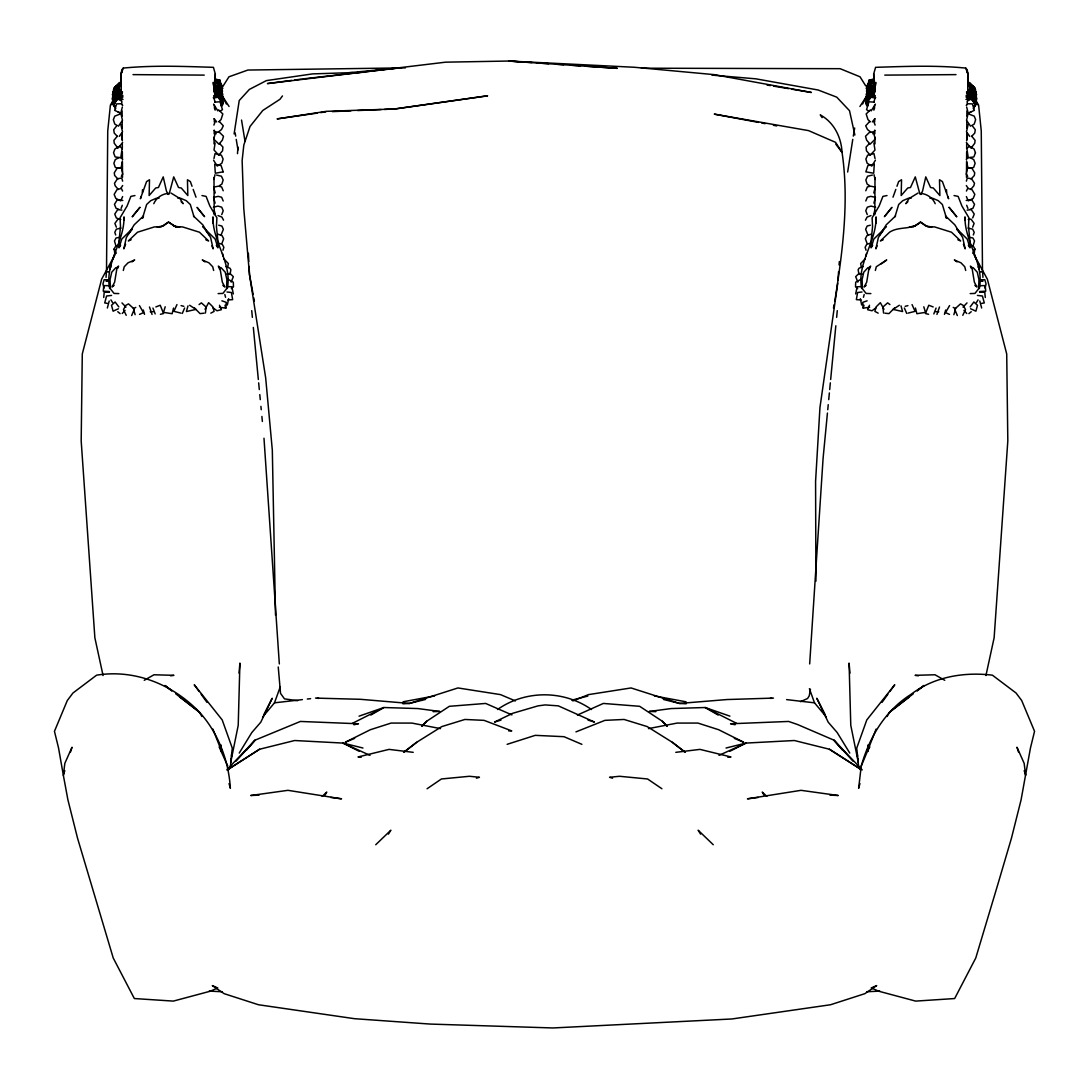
<?xml version="1.0" encoding="UTF-8"?>
<svg xmlns="http://www.w3.org/2000/svg" width="1089" height="1089" viewBox="0 0 1089 1089"><rect width="100%" height="100%" fill="white"/><g stroke="black" fill="none" stroke-linecap="round" stroke-linejoin="round"><path stroke-width="1.5" d="M215.118 110.139L215.118 106.858M215.2 86.712L215.282 73.875L213.417 67.341C183.428 66.375 153.209 65.163 123.302 68.076L121.777 69.832L121.097 73.875L121.233 91.612M874.794 214.71L875.011 177.602M966.488 177.344L966.583 162.043M966.61 158.64L966.651 151.834M966.664 148.431L966.705 143.326M966.719 139.923L966.76 133.13M966.801 128.026L966.841 121.219M966.869 116.115L966.909 111.01M215.2 82.043L215.282 73.875M967.767 86.929L967.903 73.875L967.223 69.832L965.698 68.076C935.791 65.163 905.572 66.375 875.583 67.341L873.718 73.875L873.8 86.712M967.767 91.612L967.903 73.875L965.698 68.076M214.043 143.911L214.138 137.187M214.179 133.838L214.22 130.476M214.329 122.063L214.37 118.715M982.509 272.495L981.257 130.911L978.616 105.211L976.18 100.909M121.723 104.381L121.818 101.195L117.517 98.84L113.338 105.048L115.747 108.696M109.907 269.378L110.942 263.266M142.387 192.603L142.468 189.758M123.901 220.141L124.01 216.902C124.541 242.153 104.517 262.993 109.649 288.49L110.561 285.345M875.828 223.395L876.06 216.902C876.604 242.153 856.567 262.993 861.698 288.49M874.494 108.628L874.63 105.374M227.302 288.49C232.433 262.993 212.396 242.153 212.94 216.902L213.172 223.395M982.945 277.368L982.646 271.801L979.664 271.733M118.51 246.4L120.498 226.73L120.062 217.8L127.114 205.971L130.857 196.388L134.954 195.557M870.56 246.4L872.548 226.73L872.112 217.8L879.163 205.971L882.907 196.388L887.018 195.557M867.892 751.478L868.26 744.822L867.389 751.287L861.236 766.071L858.636 788.313L859.956 783.59M103.264 291.185L103.795 285.604L108.75 285.699M809.671 663.936L823.08 458.415L827.436 413.071M237.729 150.214L237.947 147.042L237.484 153.658M837.74 283.249L819.949 407.585L815.579 481.392L815.92 581.199M837.986 279.914L838.584 271.583M839.075 264.913L839.32 261.578M219.352 307.234L225.791 308.173L226.24 302.347L221.897 300.823M239.022 673.138L239.92 663.092L238.219 725.328L230.759 762.137L231.099 759.183M103.714 297.488L104.313 291.253L109.322 291.512M827.763 409.709L828.239 404.672M828.729 399.636L829.369 392.925M829.695 389.563L830.335 382.852M830.662 379.489L835.835 325.761M836.638 317.362L837.278 310.651M866.599 105.742L866.98 101.862L870.56 97.139L875.148 98.01L873.759 102.189M847.65 172.048L852.769 139.392M974.315 252.839L974.764 248.782L973.689 246.781L969.714 244.698M231.44 756.229L231.78 753.289M874.617 92.143L875.733 82.356L874.236 94.144M205.426 313.047L206.12 307.057L201.37 302.865L199.083 304.566M874.413 92.306L874.603 90.877L871.949 87.392L867.402 91.231L866.191 94.471L867.783 96.867M234.108 133.947L239.226 100.528L249.367 89.421L266.397 80.6L312.516 73.902L352.972 72.582M215.118 142.972L214.016 150.037L218.766 155.183L222.551 150.799L222.918 147.056L219.57 143.503M966.624 140.808L967.454 135.771M853.313 136.125L854.674 127.998M868.083 85.133L868.886 80.395L873.923 78.912M230.051 274.482L230.854 269.732L229.942 268.207L225.818 266.546M810.461 689.228L809.222 695.885L807.562 698.498L800.524 701.684M121.015 168.441L122.444 160.927M833.48 307.983L834.133 304.689M834.773 301.394C842.437 252.349 849.366 201.833 842.042 152.324C841.253 137.091 833.956 122.363 820.262 114.89L822.141 117.639M227.696 266.764L228.35 263.565L223.708 258.719M855.668 293.935L857.138 286.788L861.467 286.598M227.329 305.015L228.649 298.713M213.961 158.545L215.037 153.59L221.407 155.21L223.122 159.076L221.857 163.241L217.174 166.1M985.94 675.52L994.134 637.746L1007.815 440.936L1006.712 353.966L987.355 279.152L974.206 255.003M867.947 86.017L869.321 79.933L873.991 79.606M968.067 124.881L966.474 131.837L969.755 136.37M213.88 179.467L214.996 174.703M966.488 172.293L967.604 167.529L971.919 168.332L974.737 172.824L974.328 175.479L971.102 179.032M173.546 308.024L172.13 313.714L163.513 312.352L165.201 306.799M122.744 105.442L120.947 103.754L116.618 103.891L114.658 110.343L120.784 113.256L122.349 107.008M123.302 270.453L124.241 266.751L128.026 262.817L134.655 259.972L131.96 261.891M875.352 270.453L876.291 266.751L886.718 259.972L881.314 263.824M873.786 192.957L874.916 188.574M865.796 256.255L866.504 253.465M107.348 308.01L109.213 301M873.909 213.703L874.766 210.463M169.108 194.087L173.723 176.881L178.514 187.499L181.25 188.002L187.825 195.53L187.444 179.753L190.357 181.577L192.045 186.273M214.111 137.622L215.676 131.796L219.692 132.504L223.49 136.275L222.374 140.113L218.971 144.224L213.716 139.065M984.987 288.095L986.076 284.038L984.824 279.682L979.896 279.778M873.895 203.167L875.08 198.811M863.427 297.297L864.19 294.493M866.34 96.186L867.334 92.606L871.282 88.522L874.304 91.68M869.648 307.234L863.209 308.173L864.013 305.26M113.869 105.851L115.774 99.058L123.016 99.412M866.572 98.364L867.634 94.58L871.69 90.659L874.644 91.667M188.002 305.873L186.396 311.549L195.952 309.399L189.663 305.274M944.449 314.367L945.688 310.011M866.381 97.044L867.348 93.681L871.608 89.529L873.541 91.707M966.365 181.155L967.263 178.052L971.483 178.719L974.505 183.265L973.865 185.756L970.748 189.459M973.689 252.512L974.764 248.782L972.708 253.274M972.953 246.318L974.519 240.941L972.926 237.96L969.755 237.388M866.721 99.603L867.879 95.682L871.908 91.844L873.895 93.926M953.855 314.667L955.216 310.12M894.981 216.779L898.684 204.501L902.781 200.675L908.362 198.28L911.112 198.239M64.796 770.631L63.353 775.314L67.913 799.843L77.537 838.162L113.229 957.993L134.342 998.545L173.328 1001.104L210.286 991.208L217.746 987.927L212.314 985.599L224.157 993.672L258.488 1004.752L354.51 1018.691L430.141 1024.068L552.981 1027.962L731.835 1018.977L830.512 1004.752L864.843 993.672L876.686 985.599L871.254 987.927L878.714 991.208L915.672 1001.104L954.658 998.545L975.771 957.993L997.728 884.744L1011.463 838.162L1021.087 799.843L1030.453 747.993L1034.55 731.318L1021.7 700.526L1016.037 692.999L992.406 675.18C964.296 671.75 934.158 676.691 911.289 694.169C885.18 710.572 869.512 736.926 861.236 766.071M70.567 751.914L72.01 747.231L64.836 763.348L63.353 775.314L58.547 747.993L54.45 731.318L67.3 700.526L72.963 692.999L96.594 675.18C134.886 668.959 172.96 684.545 199.423 712.152C218.181 732.802 228.69 760.598 230.364 788.313L229.044 783.59M867.729 85.868L869.512 80.123L874.168 80.355M222.946 250.252L223.871 247.312L222.306 244.426L217.773 242.779M975.54 102.584L976.874 98.65L973.144 94.716L969.727 92.619L966.106 95.601M936.948 314.435L939.508 307.016M978.14 267.281L978.957 264.954L978.058 263.266M973.294 234.979L974.219 232.365L972.668 229.153L967.93 228.091M262.572 717.093L274.496 702.827L280.159 687.091M892.994 197.191L895.825 189.391M896.955 186.273L898.643 181.577L901.556 179.753L901.175 195.53L907.75 188.002L910.486 187.499L915.277 176.881L919.892 194.087M222.047 243.106L223.64 238.777L222.088 235.66L217.746 234.121M113.093 92.374L114.386 88.862L118.674 84.983M933.831 313.931L936.064 308.051M121.233 86.929L121.097 73.875L123.302 68.076M125.589 244.304L123.847 248.85L126.297 237.606L134.192 224.797L143.503 215.99L142.468 218.317L146.634 204.501L150.731 200.675L156.299 198.28L159.062 198.239M877.067 245.828L875.896 248.85L878.347 237.606L886.242 224.797L895.553 215.99M213.88 125.058L215.513 120.865M221.734 214.587L223.218 210.749L221.707 207.182L218.004 206.093L213.362 207.223M121.097 73.875L122.267 70.88M972.654 227.165L974.124 223.408L971.007 219.12L968.216 219.474M876.101 729.113L867.389 751.287L869.852 746.945M121.097 208.407L122.322 205.29M112.902 259.1L114.821 254.227M972.695 217.936L974.247 214.084L971.279 209.605L967.114 210.123M865.796 190.766L867.361 186.913L870.574 186.178L875.284 187.104M231.14 282.065L233.332 276.674L230.038 273.475L226.852 274.006M117.68 268.33L118.606 266.097L117.095 267.322L114.644 282.133L112.099 286.979L114.127 285.318M865.809 200.989L867.334 197.272L870.792 196.347L875.461 197.368M869.281 269.446L870.656 266.097L869.145 267.322L866.694 282.133L864.149 286.979L866.177 285.318M141.352 196.388L140.372 198.756L146.593 181.577L149.506 179.753L149.125 195.53L155.7 188.002L158.436 187.499L163.227 176.881L166.426 190.997L168.114 194.482M869.498 305.247L867.62 309.698L872.03 310.773L876.032 307.738M131.66 315.538L134.355 309.167L128.502 303.885L125.752 305.396L123.479 309.575L126.201 315.306M220.944 235.333L223.368 229.33L221.857 226.022L218.698 225.219M121.383 199.45L122.621 196.578M182.271 313.455L184.626 308.024M112.466 97.425L113.964 94.022L118.157 90.237L122.513 91.993M112.603 96.485L114.005 93.341L118.524 89.489L120.335 91.83M176.949 304.58L173.927 311.345L180.883 313.101M866.313 88.277L869.662 80.926L874.481 80.885M111.595 104.68L113.011 101.631M975.077 103.605L976.411 100.746L974.26 97.493L969.618 94.321L966.869 95.846M866.123 104.163L871.227 96.826L875.733 97.656M966.419 191.051L967.685 188.383L972.055 189.717L974.832 194.4L973.198 198.402L968.244 200.893M962.799 315.306L965.521 309.575L963.248 305.396L960.498 303.885L954.645 309.167L957.34 315.538M973.838 106.858L975.88 102.611L974.002 99.535L969.169 96.131L966.419 97.615M920.886 194.482L922.574 190.997L925.773 176.881L930.564 187.499L933.3 188.002L939.875 195.53L939.494 179.753L942.407 181.577L948.628 198.756L947.648 196.388M862.638 103.986L866.204 96.853L859.929 106.477M264.055 714.193L272.196 698.253L260.788 722.198L251.831 732.529L239.24 753.057M113.324 104.857L118.619 97.697L121.941 97.833M865.986 100.828L867.933 97.044L872.616 94.294L875.338 95.778M865.469 220.182L867.089 217.079L870.996 215.568M153.794 203.684C156.176 197.844 162.247 193.733 168.468 193.42M112.575 95.533L114.372 92.184L118.796 88.699L121.478 92.252M114.794 255.003L101.645 279.152L82.288 353.966L81.185 440.936L94.866 637.746L103.06 675.52M205.031 309.262L208.639 302.688L212.886 306.894L214.084 311.413L210.83 313.142M112.82 100.909L110.384 105.211L107.743 130.911L106.491 272.495M887.113 716.494L889.577 712.152L913.385 693.693M872.806 133.797L874.835 130.231M949.554 305.587L945.551 312.625L949.472 314.394M221.557 104.98L223.122 102.271L221.38 98.677L217.079 95.192L214.22 96.499M325.08 794.929L326.754 792.084L322.153 796.399M113.283 100.27L117.068 93.967L119.354 95.451M112.739 93.463L114.604 90.373L119.382 86.943M112.317 94.566L114.318 91.245L118.796 87.896L121.383 91.503M866.449 99.14L868.668 95.478L873.582 93.164M872.548 164.915L875.406 160.206M976.397 302.606L978.072 299.883M121.315 176.404L122.88 173.872M120.634 245.229L119.028 247.816L121.764 239.09L132.055 228.949M388.433 834.133L390.856 830.213L375.732 844.737M872.684 245.229L871.091 247.816L873.814 239.09L886.392 226.703M871.173 110.887L875.406 104.136M112.725 92.456L114.658 89.393L119.504 86.085M974.042 106.668L975.608 104.204L974.179 100.978L969.727 97.357L967.985 99.752M223.054 86.113L228.962 76.802L247.87 70.05L405.407 67.858M113.678 104.054L117.285 98.418L118.402 98.35M112.78 98.037L114.753 95.015L119.599 91.667L122.322 93.205M120.988 188.111L122.676 185.538M973.253 108.696L975.662 105.048L971.483 98.84L967.182 101.195L967.277 104.381M113.229 101.4L115.216 98.405L120.226 95.206L122.894 96.798M221.217 96.867L222.809 94.471L221.598 91.231L217.051 87.392L214.397 90.877L214.587 92.306M118.388 126.215L122.472 120.375L120.947 113.719L114.753 116.155L113.365 119.681L114.767 124.051L117.176 125.494M967.617 91.503L970.204 87.896L974.682 91.245L976.683 94.566M119.245 136.37L122.526 131.837L120.933 124.881M881.981 702.419L887.875 694.251M889.849 691.529L894.763 684.736L866.79 719.952L856.73 748.116L858.69 767.405L860.473 769.828M113.297 90.088L115.42 87.161L120.389 84.044M866.408 91.163L870.22 85.936L874.807 87.12M228.527 769.828L230.31 767.405L232.27 748.116L222.21 719.952L194.237 684.736L199.151 691.529M113.637 89.094L115.747 86.276L120.784 83.24M967.522 92.252L970.204 88.699L974.628 92.184L976.425 95.533M970.176 306.921L973.879 301.98L977.486 305.301L975.907 311.182L970.585 308.759M282.473 95.941L279.941 99.303L262.776 110.479L250.021 126.487L243.813 145.082L242.139 160.546L243.759 208.285L249.517 274.768L265.675 377.856L272.318 450.152L275.517 615.217M970.993 148.227L974.764 143.231L975.091 140.345L971.756 136.248M116.673 125.861L113.719 129.7L114.236 133.076L117.381 136.411M968.666 91.83L970.476 89.489L974.995 93.341L976.397 96.485M128.502 233.958L132.395 229.126M879.585 235.17L883.478 230.323M221.19 105.769L223.041 103.482L221.68 99.902L217.664 96.036M118.932 147.083L122.649 142.482M884.377 216.684L891.945 207.373L885.248 215.745M117.244 136.248L113.909 140.345L114.236 143.231L118.007 148.227M872.303 121.927L875.011 118.687M246.291 750.348L255.098 740.139L300.387 721.449L358.458 723.777L353.911 724.757M869.934 98.323L871.227 96.826M215.459 91.707L217.392 89.529L221.652 93.681L222.619 97.044M122.227 313.509L125.058 310.311M112.82 96.853L116.496 92.742L119.926 91.027L122.363 92.864M235.945 761.211L255.098 740.139L226.771 769.882M422.096 726.295L426.643 721.272L449.349 706.312L485.653 703.44L511.939 714.915M115.897 267.622L111.731 272.182L110.057 279.614L110.384 288.816L114.059 293.431L118.81 293.594M866.653 89.189L869.866 85.663L874.562 85.868M867.947 267.622L863.781 272.182L862.107 279.614L862.447 288.816L866.109 293.431L870.86 293.594M869.662 121.505L865.701 125.82L867.497 129.523L870.683 132.082M869.43 143.503L866.082 147.056L866.449 150.799L870.234 155.183L874.984 150.037L873.882 142.972M971.619 136.411L974.764 133.076L975.281 129.7L972.327 125.861M963.03 307.125L967.005 302.919M214.696 91.68L217.718 88.522L221.666 92.606L222.66 96.186M865.292 258.719L860.65 263.565L861.304 266.764M215.105 93.926L217.092 91.844L221.121 95.682L222.279 99.603M113.773 88.25L119.436 82.465M966.27 159.416L967.944 157.714M894.491 307.983L888.951 313.618L884.921 313.196M218.753 121.845L221.053 119.545L222.823 113.95L218.535 109.839M907.845 201.71L905.857 203.684L909.111 198.525L918.013 193.066M875.284 139.065L870.029 144.224L866.626 140.113L865.51 136.275L869.308 132.504L873.324 131.796L874.889 137.622M421.838 726.009L426.643 721.272M867.348 91.149L870.805 87.76L875.297 88.563M871.336 96.036L867.32 99.902L865.959 103.482L867.81 105.769M870.465 109.839L866.177 113.95L867.947 119.545L870.247 121.845M966.256 105.442L968.053 103.754L972.382 103.891L974.342 110.343L968.216 113.256L966.651 107.008M221.652 86.657L222.401 85.99L219.406 82.206L214.86 81.43M231.358 288.626L233.482 286.802L233.318 282.174L227.696 279.138M968.897 313.632L971.238 311.726M218.317 132.082L221.503 129.523L223.299 125.82L219.338 121.505M917.142 690.889L923.976 685.485L917.36 690.617M404.618 751.778L416.638 742.317L441.848 726.567L464.921 719.461L484.074 720.36L511.748 730.896L508.699 730.923M889.577 712.152L909.261 696.96M403.57 752.322L416.638 742.317M966.637 92.864L969.074 91.027L972.504 92.742L976.18 96.853M883.179 239.771L880.402 240.941L889.55 232.216C899.269 225.804 912.242 230.473 920.491 222.088L927.882 226.907L934.566 226.907L951.5 232.216L960.648 240.941L957.871 239.771M219.937 111.364L222.455 109.621L220.019 101.794L214.751 102.135M427.079 788.749L441.426 778.975L469.441 776.28L479.432 777.287L476.438 778.186M913.167 226.907L920.491 222.088L925.609 225.872L931.721 227.043M899.337 305.274L893.048 309.399L902.604 311.549L900.998 305.873M969.646 95.451L971.933 93.967L975.717 100.27M228.05 769.433L259.563 749.246L294.629 740.52L342.994 743.079L362.964 748.02M228.391 769.188L259.563 749.246M219.556 185.552L221.884 184.109L223.15 179.984L221.421 176.214L216.602 175.084M971.824 125.494L974.233 124.051L975.635 119.681L974.247 116.155L968.053 113.719L966.528 120.375L970.612 126.215M966.106 96.798L968.774 95.206L973.784 98.405L975.771 101.4M370.818 715.065L383.845 707.523L417.836 708.558L439.793 711.457L433.136 711.648M144.252 680.298L153.971 674.772L173.913 675.33L170.578 675.806M966.678 93.205L969.401 91.667L974.247 95.015L976.22 98.037M118.987 157.551L115.271 159.607L113.869 163.309L115.366 167.515L119.599 168.21M213.662 95.778L216.384 94.294L221.067 97.044L223.014 100.828M497.51 709.524C525.266 689.922 563.734 689.922 591.49 709.524M119.286 244.698L115.311 246.781L114.236 248.782L114.685 252.839M729.916 751.233L746.006 743.079L794.371 740.52L829.437 749.246L860.609 769.188M352.332 723.368L383.845 707.523L359.071 716.154M133.321 308.609L135.771 307.411M968.216 113.256L971.007 111.868M118.415 308.759L113.093 311.182L111.514 305.301L115.121 301.98L118.824 306.921M139.528 314.394L143.449 312.625L139.446 305.587M718.985 755.371L746.006 743.079L726.036 748.02M577.415 715.037L603.347 703.44L639.651 706.312L662.357 721.272L667.162 726.009M131.129 239.771L128.352 240.941L137.5 232.216L154.434 226.907L161.118 226.907L168.509 222.088L175.833 226.907L182.516 226.907L199.45 232.216L208.598 240.941L205.821 239.771M354.646 738.356L345.363 742.208L370.301 729.739L391.101 723.069L411.901 723.082L440.528 728.623M966.488 91.993L970.844 90.237L975.036 94.022L976.534 97.425M863.182 266.546L859.058 268.207L858.146 269.732L858.949 274.482M572.814 700.935L588.482 694.619L631.062 687.949L679.55 703.44L686.165 703.793M861.304 279.138L855.682 282.174L855.518 286.802L857.642 288.626M575.958 731.89L604.926 720.36L624.079 719.461L647.152 726.567L672.362 742.317L685.43 752.322M155.85 306.935L160.233 305.26L163.568 313.537L160.423 314.285M970 209.415L972.94 208.298L974.546 204.364L971.687 199.75L966.215 200.444M871.227 242.779L866.694 244.426L865.129 247.312L866.054 250.252M871.254 234.121L866.912 235.66L865.36 238.777L866.953 243.106M867.103 300.823L862.76 302.347L863.209 308.173M214.356 91.667L217.31 90.659L221.366 94.58L222.428 98.364M215.064 86.399L219.202 85.065L222.564 88.44L221.884 88.291M507.12 744.332L535.257 735.347L563.993 736.695L581.88 744.332M500.967 720.128L494.529 722.048L512.715 713.295L538.061 705.863L545.153 704.923L558.276 705.849L594.471 722.048L588.033 720.115M214.193 87.12L218.78 85.936L222.592 91.163M571.793 700.173L587.842 696.075M905.163 306.322L907.913 305.628M870.302 225.219L867.143 226.022L865.632 229.33L868.056 235.333M908.117 313.101L915.073 311.345L912.051 304.58M425.54 699.437L409.437 703.44L402.889 703.793M872.398 175.084L867.579 176.214L865.85 179.984L867.116 184.109L869.444 185.552M121.07 228.091L116.332 229.153L114.781 232.365L115.706 234.979M867.116 88.291L866.436 88.44L869.798 85.065L873.936 86.399M213.539 197.368L218.208 196.347L221.666 197.272L223.191 200.989M213.716 187.104L218.426 186.178L221.639 186.913L223.204 190.766M648.472 728.623L677.099 723.082L697.899 723.069L718.699 729.739L743.637 742.208L734.354 738.356M157.279 227.043L163.391 225.872L168.509 222.088L175.833 226.907M909.329 227.043L915.441 225.872M403.066 701.792L434.593 695.939M213.267 97.656L217.773 96.826L219.066 98.323M119.245 237.388L116.074 237.96L114.481 240.941L116.047 246.318M213.703 88.563L218.195 87.76L221.652 91.149M874.14 81.43L869.594 82.206L866.599 85.99L867.348 86.657M109.063 280.622L106.014 281.112L109.227 280.622M969.401 168.21L973.634 167.515L975.131 163.309L973.729 159.607L970.013 157.551M981.584 303.368L984.293 302.946L982.428 296.017L977.405 295.418M317.335 113.093L277.082 118.905L326.428 111.323L394.586 108.995L487.491 95.818L394.586 108.995L384.512 109.417M320.683 112.616L325.72 111.881M291.621 80.395L267.458 83.581L445.66 62.168L508.604 61.038L634.397 67.273L714.33 74.651L811.4 92.47L791.689 89.162M294.847 79.973L301.285 79.129M302.892 78.912L401.106 67.749L349.637 72.664L352.959 72.813M758.203 797.461L747.449 798.822L801.055 790.328L838.217 795.501L829.954 795.147M675.793 752.336L699.968 749.382L730.978 756.964L727.711 757.168M111.595 295.418L106.572 296.017L104.707 302.946L107.416 303.368M274.496 702.827L302.388 699.614M307.316 699.043L310.596 698.662M862.012 292.002L857.601 292.492L856.349 299.625L861.086 299.992M204.079 313.196L200.049 313.618L194.509 307.983M770.114 698.403L773.476 698.09M874.426 82.587L869.839 82.968L866.531 86.494L866.762 87.488L869.975 83.962L874.644 84.152M227.914 299.992L232.651 299.625L231.399 292.492L226.988 292.002M979.678 291.512L984.687 291.253L985.286 297.488M866.653 991.766L879.762 991.099M214.832 80.355L219.488 80.123L221.271 85.868M965.984 99.412L973.226 99.058L975.131 105.851M214.438 85.868L219.134 85.663L222.347 89.189M259.046 795.147L250.783 795.501L287.945 790.328L341.551 798.822L330.797 797.461M214.356 84.152L219.025 83.962L222.238 87.488L222.469 86.494L219.161 82.968L214.574 82.587M332.431 111.609L350.917 110.833M357.628 110.547L381.15 109.553M967.059 97.833L970.381 97.697L975.676 104.857M218.14 293.594L222.891 293.431L226.553 288.816L226.893 279.614L225.219 272.182L221.053 267.622M970.19 293.594L974.941 293.431L978.616 288.816L978.943 279.614L977.269 272.182L973.103 267.622M771.815 698.144L726.948 699.546L679.55 703.44L663.405 699.437M357.982 72.446L364.652 72.255M109.336 271.733L106.354 271.801L106.055 277.368M980.25 285.699L985.205 285.604L985.736 291.185M955.979 74.624L884.772 75.114M150.255 311.74L153.25 311.699M711.975 75.114L755.861 78.83L818.138 90.006L836.747 97.152L849.515 110.71L854.865 135.022M204.228 75.114L133.021 74.624M641.421 68.199L840.123 68.689L860.038 76.802L865.632 85.745M214.519 80.885L219.338 80.926L222.687 88.277M935.75 311.699L938.745 311.74M929.938 198.239L932.701 198.28L938.269 200.675L942.366 204.501L946.532 218.317L945.497 215.99L954.808 224.797L962.703 237.606L965.153 248.85L963.411 244.304M177.888 198.239L180.638 198.28L186.219 200.675L190.316 204.501L194.019 216.779M109.104 279.778L104.176 279.682L102.924 284.038L104.013 288.095M317.185 698.144L360.418 699.301L409.437 703.44L457.938 687.949L500.518 694.619L515.396 700.921M655.864 711.648L649.207 711.457L671.164 708.558L705.155 707.523L729.929 716.154M227.533 286.598L231.862 286.788L233.332 293.935M209.238 991.099L222.347 991.766M970.598 98.35L971.715 98.418L975.322 104.054M874.249 102.135L868.981 101.794L866.545 109.621L869.063 111.364M361.289 757.168L358.022 756.964L389.032 749.382L413.207 752.336M532.017 62.618L508.604 61.038L617.272 68.335L585.514 66.198M537.027 62.944L548.733 63.734M557.092 64.292L563.775 64.741M570.459 65.19L580.491 65.871M215.009 79.606L219.679 79.933L221.053 86.017M315.524 698.09L318.9 698.403M786.612 699.614L814.504 702.827L826.428 717.093M121.886 210.123L117.721 209.605L114.753 214.084L116.305 217.936L119.191 219.148M122.785 200.444L117.313 199.75L114.454 204.364L116.06 208.298L119 209.415M120.784 219.474L117.993 219.12L114.876 223.408L116.346 227.165M297.583 700.703L284.488 698.866L280.54 693.407L278.24 666.972M918.422 675.806L915.087 675.33L935.029 674.772L944.748 680.298M920.532 193.42C926.753 193.733 932.824 197.844 935.206 203.684M979.773 280.622L982.986 281.112L979.937 280.622M862.148 274.006L858.962 273.475L855.668 276.674L857.86 282.065M767.051 85.037L770.345 85.595M773.626 86.14L788.409 88.617M654.38 695.939L686.07 701.806M173.559 225.872L179.671 227.043M758.448 122.39L714.289 114.127L808.555 130.612L835.549 142.332L842.042 152.324L835.848 144.224M761.769 123.03L765.091 123.67M773.394 125.276L776.716 125.929M954.046 195.557L958.143 196.388L961.886 205.971L968.938 217.8L968.502 226.73L970.49 246.4M201.982 195.557L206.093 196.388L209.837 205.971L216.888 217.8L216.452 226.73L218.44 246.4M735.089 724.757L730.542 723.777L788.613 721.449L797.556 724.525L833.902 740.139L862.229 769.882M928.577 314.285L925.432 313.537L928.767 305.26L933.15 306.935M875.638 207.223L870.996 206.093L867.293 207.182L865.782 210.749L867.266 214.587M215.078 78.912L220.114 80.395L220.917 85.133M181.087 305.628L183.837 306.322M612.562 778.186L609.568 777.287L619.505 776.28L647.574 778.975L661.921 788.749M218.004 215.568L221.911 217.079L223.531 220.182M370.015 755.371L342.994 743.079L359.084 751.233M874.78 96.499L871.921 95.192L867.62 98.677L865.878 102.271L867.443 104.98M215.418 93.164L220.332 95.478L222.551 99.14M953.229 307.411L955.679 308.609M117.993 111.868L120.784 113.256M120.756 200.893L115.802 198.402L114.168 194.4L116.945 189.717L121.315 188.383L122.581 191.051M736.668 723.368L705.155 707.523L718.182 715.065M878.17 313.142L874.916 311.413L876.114 306.894L880.361 302.688L883.969 309.262M170.987 193.066L179.889 198.525L183.143 203.684L181.155 201.71M122.581 97.615L119.831 96.131L114.998 99.535L113.12 102.611L115.162 106.858M122.131 95.846L119.382 94.321L114.74 97.493L112.589 100.746L113.923 103.605M968.216 83.24L973.253 86.276L975.363 89.094M871.826 166.1L867.143 163.241L865.878 159.076L867.593 155.21L873.963 153.59L875.039 158.545M968.611 84.044L973.58 87.161L975.703 90.088M829.437 749.246L860.95 769.433M969.496 86.085L974.342 89.393L976.275 92.456M957.04 261.891L954.345 259.972L960.974 262.817L964.759 266.751L965.698 270.453M204.991 261.891L202.282 259.972L208.925 262.817L212.709 266.751L213.648 270.453M969.618 86.943L974.396 90.373L976.261 93.463M889.917 304.566L887.63 302.865L882.88 307.057L883.574 313.047M212.968 307.738L216.97 310.773L221.38 309.698L219.502 305.247M179.739 696.96L199.423 712.152L201.887 716.494M171.64 690.617L165.024 685.485L171.858 690.889M175.615 693.693L199.423 712.152M672.362 742.317L684.382 751.778M117.762 311.726L120.103 313.632M122.894 95.601L119.273 92.619L115.856 94.716L112.126 98.65L113.46 102.584M974.873 285.318L976.901 286.979L974.356 282.133L971.905 267.322L970.394 266.097L971.32 268.33M222.823 285.318L224.851 286.979L222.306 282.133L219.855 267.322L218.345 266.097L219.719 269.446M970.326 84.983L974.614 88.862L975.907 92.374M766.847 796.399L762.246 792.084L763.92 794.929M193.447 215.99L202.758 224.797L210.653 237.606L213.104 248.85L211.933 245.828M713.268 844.737L698.144 830.213L700.567 834.133M956.945 228.949L967.236 239.09L969.972 247.816L968.366 245.229M202.608 226.703L215.186 239.09L217.909 247.816L216.316 245.229M969.564 82.465L975.227 88.25M121.056 157.714L122.73 159.416M121.995 302.919L125.97 307.125M203.752 215.745L197.055 207.373L204.623 216.684M853.055 761.211L833.902 740.139L842.709 750.348M117.898 179.032L114.672 175.479L114.263 172.824L117.081 168.332L121.396 167.529L122.513 172.293M662.357 721.272L666.904 726.295M963.942 310.311L966.773 313.509M217.773 96.826L222.877 104.163M118.252 189.459L115.135 185.756L114.495 183.265L117.517 178.719L121.737 178.052L122.635 181.155M213.988 118.687L216.697 121.927M966.351 142.482L970.068 147.083M956.605 229.126L960.498 233.958M205.522 230.323L209.415 235.17M121.015 99.752L119.273 97.357L114.821 100.978L113.392 104.204L114.958 106.668M201.125 694.251L207.019 702.419M966.324 185.538L968.012 188.111M229.071 106.477L222.796 96.853L226.362 103.986M213.594 104.136L217.827 110.887M966.12 173.872L967.685 176.404M110.928 299.883L112.603 302.606M849.76 753.057L837.169 732.529L828.212 722.198L816.804 698.253L824.945 714.193M213.594 160.206L216.452 164.915M214.165 130.231L216.194 133.797M219.148 746.945L227.764 766.071M975.989 101.631L977.405 104.68M116.292 253.274L114.236 248.782L115.311 252.512M904.374 308.024L906.729 313.455M966.379 196.578L967.617 199.45M966.678 205.29L967.903 208.407M974.179 254.227L976.098 259.1M212.9 729.113L221.612 751.287L220.74 744.822L221.108 751.478M966.733 70.88L967.903 73.875M873.487 120.865L875.12 125.058M152.936 308.051L155.169 313.931M193.175 189.391L196.006 197.191M809.399 688.67L814.504 702.827M110.043 264.954L110.86 267.281M149.492 307.016L152.052 314.435M215.241 102.189L213.852 98.01L218.44 97.139L222.02 101.862L222.401 105.742M1018.433 751.914L1016.99 747.231L1024.164 763.348L1025.647 775.314L1024.205 770.631M923.799 306.799L925.487 312.352L916.87 313.714L915.454 308.024M133.784 310.12L135.145 314.667M978.439 285.345L979.351 288.49C984.483 262.993 964.459 242.153 964.99 216.902L965.099 220.141M143.312 310.011L144.551 314.367M224.987 305.26L225.791 308.173M213.92 198.811L215.105 203.167M224.81 294.493L225.573 297.297M214.234 210.463L215.091 213.703M979.787 301L981.652 308.01M214.084 188.574L215.214 192.957M222.496 253.465L223.204 256.255M874.004 174.703L875.12 179.467M860.351 298.713L861.671 305.015M966.556 160.927L967.985 168.441M253.152 294.506L249.517 274.768L249.082 266.465M253.751 297.801L254.363 301.081M235.142 132.872L235.687 136.125M236.231 139.392L237.851 149.152M241.54 120.062L245.025 141.393M121.546 135.771L122.376 140.808M214.764 94.144L213.267 82.356L214.383 92.143M857.22 753.289L857.56 756.229M857.901 759.183L858.241 762.137L850.781 725.328L849.08 663.092L849.978 673.138M251.722 310.651L252.362 317.362M253.329 327.435L258.338 379.489M258.665 382.852L259.305 389.563M259.795 394.599L260.271 399.636M260.924 406.36L261.237 409.709M261.891 416.434L262.367 421.47M263.987 438.254L279.329 663.936M248.374 253.193L248.809 261.496M214.37 105.374L214.506 108.628M978.957 264.954L979.093 269.378M946.532 189.758L946.613 192.603M874.63 118.715L874.671 122.063M874.78 130.476L874.821 133.838M874.862 137.187L874.957 143.911M873.718 73.875L873.8 82.043M213.988 177.602L214.206 214.71M122.091 111.01L122.131 116.115M122.159 121.219L122.199 128.026M122.24 133.13L122.281 139.923M122.295 143.326L122.336 148.431M122.349 151.834L122.39 158.64M122.417 162.043L122.513 177.344M873.882 106.858L873.882 110.139M874.29 164.276L873.691 173.219L865.837 171.858L867.906 165.542L874.29 164.276M122.118 148.676L120.756 157.742L115.162 156.952L113.555 152.773L114.903 149.03L119.776 146.13L122.118 148.676M975.445 152.773L973.838 156.952L968.244 157.742L966.882 148.676L969.224 146.13L974.097 149.03L975.445 152.773M139.896 207.373L132.327 216.684L139.896 207.373M223.163 171.858L215.309 173.219L214.71 164.276L221.094 165.542L223.163 171.858M109.431 291.77L104.503 291.798L109.417 291.784M984.497 291.798L979.583 291.784L984.497 291.798M956.673 216.684L949.104 207.373L956.673 216.684"/></g></svg>
